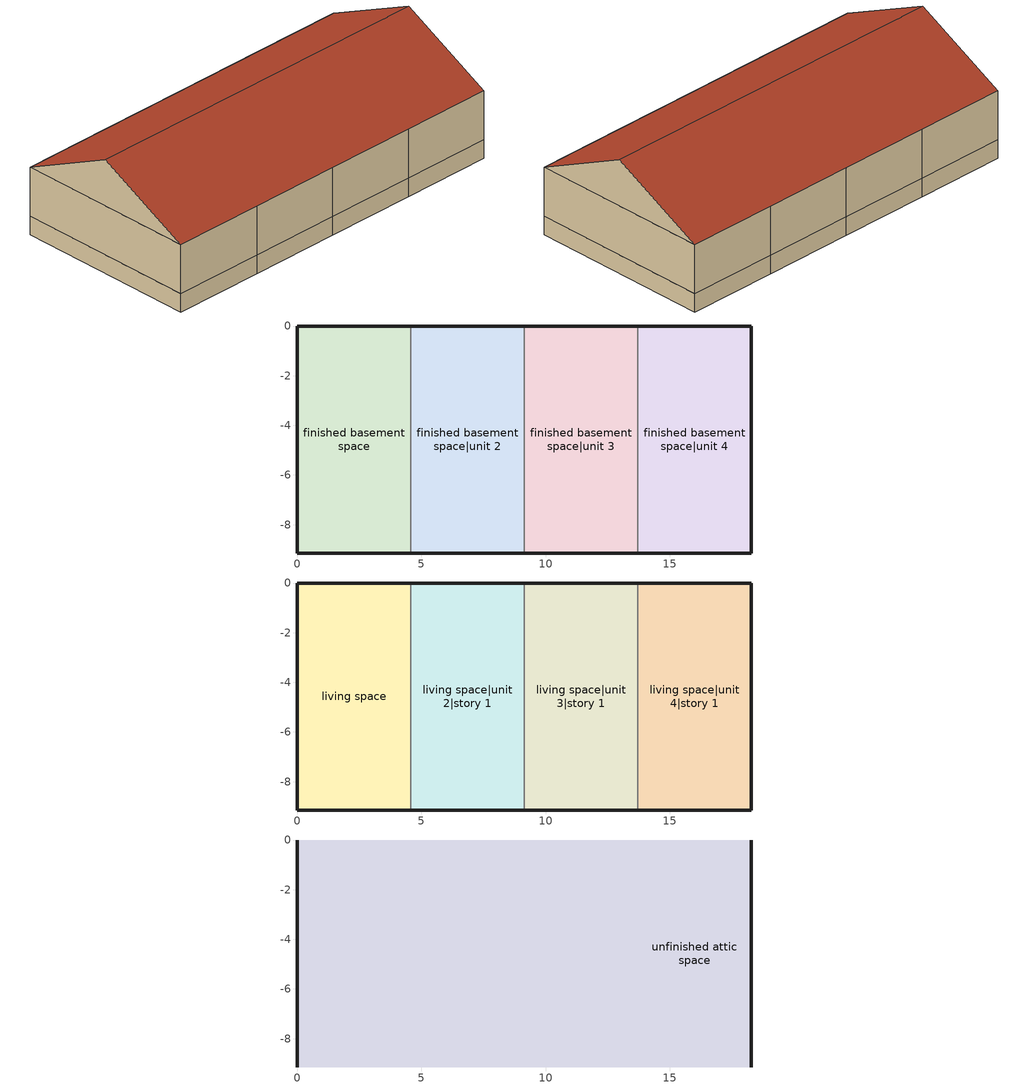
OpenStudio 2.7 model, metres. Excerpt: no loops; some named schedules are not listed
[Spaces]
finished basement space
 floor foundation: 0,-9.14 0,0 4.57,0 4.57,-9.14 z-0.91
 wall foundation: 4.57,0 0,0 0,-9.14 4.57,-9.14 z-0.91:0
 wall to finished basement space|unit 2: 4.57,-9.14 4.57,0 z-0.91:0
finished basement space|unit 2
 floor foundation: 4.57,-9.14 4.57,0 9.14,0 9.14,-9.14 z-0.91
 wall to finished basement space|unit 3: 9.14,-9.14 9.14,0 z-0.91:0
 wall foundation: 4.57,-9.14 9.14,-9.14 / 9.14,0 4.57,0 z-0.91:0
finished basement space|unit 3
 floor foundation: 9.14,-9.14 9.14,0 13.72,0 13.72,-9.14 z-0.91
 wall to finished basement space|unit 4: 13.72,-9.14 13.72,0 z-0.91:0
 wall foundation: 9.14,-9.14 13.72,-9.14 / 13.72,0 9.14,0 z-0.91:0
finished basement space|unit 4
 floor foundation: 13.72,-9.14 13.72,0 18.29,0 18.29,-9.14 z-0.91
 wall foundation: 13.72,-9.14 18.29,-9.14 18.29,0 13.72,0 z-0.91:0
living space
 floor to finished basement space: 0,-9.14 0,0 4.57,0 4.57,-9.14 z0
 wall outside: 4.57,0 0,0 0,-9.14 4.57,-9.14 z0:2.44
 wall to living space|unit 2|story 1: 4.57,-9.14 4.57,0 z0:2.44
living space|unit 2|story 1
 floor to finished basement space|unit 2: 4.57,-9.14 4.57,0 9.14,0 9.14,-9.14 z0
 wall outside: 4.57,-9.14 9.14,-9.14 / 9.14,0 4.57,0 z0:2.44
 wall to living space|unit 3|story 1: 9.14,-9.14 9.14,0 z0:2.44
living space|unit 3|story 1
 floor to finished basement space|unit 3: 9.14,-9.14 9.14,0 13.72,0 13.72,-9.14 z0
 wall outside: 9.14,-9.14 13.72,-9.14 / 13.72,0 9.14,0 z0:2.44
 wall to living space|unit 4|story 1: 13.72,-9.14 13.72,0 z0:2.44
living space|unit 4|story 1
 floor to finished basement space|unit 4: 13.72,-9.14 13.72,0 18.29,0 18.29,-9.14 z0
 wall outside: 13.72,-9.14 18.29,-9.14 18.29,0 13.72,0 z0:2.44
unfinished attic space
 floor to living space: 4.57,0 4.57,-9.14 0,-9.14 0,0 z2.44
 floor to living space|unit 2|story 1: 9.14,0 9.14,-9.14 4.57,-9.14 4.57,0 z2.44
 floor to living space|unit 3|story 1: 13.72,0 13.72,-9.14 9.14,-9.14 9.14,0 z2.44
 floor to living space|unit 4|story 1: 18.29,0 18.29,-9.14 13.72,-9.14 13.72,0 z2.44
 wall outside: 0,-4.57,4.72 0,0,2.44 0,-9.14,2.44; 18.29,-4.57,4.72 18.29,-9.14,2.44 18.29,0,2.44
 roof outside: 0,-4.57,4.72 18.29,-4.57,4.72 18.29,0,2.44 0,0,2.44; 18.29,-4.57,4.72 0,-4.57,4.72 0,-9.14,2.44 18.29,-9.14,2.44
[Building]
Building 1: North Axis {deg}=0; Standards Number of Stories=2; Standards Number of Above Ground Stories=1; Standards Building Type=singlefamilyttached; Standards Number of Living Units=4
[Site]
Denver Intl Ap_CO_USA: Latitude {deg}=39.83; Longitude {deg}=-104.65; Time Zone {hr}=-7; Elevation {m}=1650
[ClimateZones]
Climate Zone Institution Name 2=Building America; Climate Zone Document Year 2=0; Climate Zone Value 2=Cold
[Site:WaterMainsTemperature]
Calculation Method=Correlation; Annual Average Outdoor Air Temperature {C}=10.8753; Maximum Difference In Monthly Average Outdoor Air Temperatures {deltaC}=23.1524
[Site:GroundTemperature:Deep]
10.8753, 10.8753, 10.8753, 10.8753, 10.8753, 10.8753, 10.8753, 10.8753, 10.8753, 10.8753, 10.8753, 10.8753
[Material]
EMPD dummy: Roughness=Rough; Thickness {m}=0.001; Conductivity {W/m-K}=0.1; Density {kg/m3}=100; Specific Heat {J/kg-K}=100; Thermal Absorptance=0.9; Solar Absorptance=0.5; Visible Absorptance=0.1
[MaterialProperty:MoisturePenetrationDepth:Settings]
Material=EMPD dummy; Water Vapor Diffusion Resistance Factor=500; Moisture Equation Coefficient a=0.0069; Moisture Equation Coefficient b=0.9066; Moisture Equation Coefficient c=0.0404; Moisture Equation Coefficient d=22.1121; Surface Layer Penetration Depth {m}=0.1; Deep Layer Penetration Depth {m}=0; Coating Layer Thickness {m}=0; Coating Layer Water Vapor Diffusion Resistance Factor=0
[Construction]
EMPD dummy: EMPD dummy
[ThermalZone] Use Ideal Air Loads=No
living zone; living zone|unit 2; living zone|unit 3; living zone|unit 4; finished basement zone; finished basement zone|unit 2; finished basement zone|unit 3; finished basement zone|unit 4; unfinished attic zone
[Space]
Name | Space Type | Thermal Zone | Building Unit
living space | Space Type 1 | living zone | unit 1
living space|unit 2|story 1 | Space Type 1 | living zone|unit 2 | unit 2
living space|unit 3|story 1 | Space Type 1 | living zone|unit 3 | unit 3
living space|unit 4|story 1 | Space Type 1 | living zone|unit 4 | unit 4
finished basement space | Space Type 2 | finished basement zone | unit 1
finished basement space|unit 2 | Space Type 2 | finished basement zone|unit 2 | unit 2
finished basement space|unit 3 | Space Type 2 | finished basement zone|unit 3 | unit 3
finished basement space|unit 4 | Space Type 2 | finished basement zone|unit 4 | unit 4
unfinished attic space | Space Type 3 | unfinished attic zone
[SpaceType]
Name | Standards Space Type
Space Type 1 | living
Space Type 2 | finished basement
Space Type 3 | unfinished attic
[BuildingUnit] Building Unit Type=Residential
unit 1; unit 2; unit 3; unit 4
[InternalMass:Definition]
EMPD dummy unfinished attic space: Construction=EMPD dummy; Design Level Calculation Method=SurfaceArea; Surface Area {m2}=167.225
[InternalMass]
EMPD dummy unfinished attic space: Internal Mass Definition=EMPD dummy unfinished attic space; Space or SpaceType=unfinished attic space; Multiplier=1
[WaterUse:Equipment:Definition]
Name | Peak Flow Rate {m3/s} | Target Temperature Schedule
residential shower | 0.000274695 | residential shower temperature schedule
residential sink | 0.000212399 | residential sink temperature schedule
residential bath | 0.000429619 | residential bath temperature schedule
residential shower|unit 3 | 0.000274695 | residential shower temperature schedule 1
residential sink|unit 3 | 0.000212399 | residential sink temperature schedule 1
residential bath|unit 3 | 0.000429619 | residential bath temperature schedule 1
residential shower|unit 2 | 0.000274695 | residential shower temperature schedule 2
residential sink|unit 2 | 0.000212399 | residential sink temperature schedule 2
residential bath|unit 2 | 0.000429619 | residential bath temperature schedule 2
residential shower|unit 4 | 0.000274695 | residential shower temperature schedule 3
residential sink|unit 4 | 0.000212399 | residential sink temperature schedule 3
residential bath|unit 4 | 0.000429619 | residential bath temperature schedule 3
[WaterUse:Equipment]
Name | Water Use Equipment Definition | Space | Flow Rate Fraction Schedule
residential shower | residential shower | living space | residential shower schedule
residential sink | residential sink | living space | residential sink schedule
residential bath | residential bath | living space | residential bath schedule
residential shower|unit 3 | residential shower|unit 3 | living space|unit 3|story 1 | residential shower schedule 1
residential sink|unit 3 | residential sink|unit 3 | living space|unit 3|story 1 | residential sink schedule 1
residential bath|unit 3 | residential bath|unit 3 | living space|unit 3|story 1 | residential bath schedule 1
residential shower|unit 2 | residential shower|unit 2 | living space|unit 2|story 1 | residential shower schedule 2
residential sink|unit 2 | residential sink|unit 2 | living space|unit 2|story 1 | residential sink schedule 2
residential bath|unit 2 | residential bath|unit 2 | living space|unit 2|story 1 | residential bath schedule 2
residential shower|unit 4 | residential shower|unit 4 | living space|unit 4|story 1 | residential shower schedule 3
residential sink|unit 4 | residential sink|unit 4 | living space|unit 4|story 1 | residential sink schedule 3
residential bath|unit 4 | residential bath|unit 4 | living space|unit 4|story 1 | residential bath schedule 3
[OtherEquipment:Definition] Design Level Calculation Method=EquipmentLevel; Fraction Radiant=0; Fraction Lost=0
Name | Design Level {W} | Fraction Latent
residential shower; residential shower|unit 3; residential shower|unit 2; residential shower|unit 4 | 7899.46 | 0.487197
residential sink; residential sink|unit 3; residential sink|unit 2; residential sink|unit 4 | 2132.88 | 0.312222
residential bath; residential bath|unit 3; residential bath|unit 2; residential bath|unit 4 | 6337.27 | 0
[OtherEquipment]
Name | Other Equipment Definition | Space or SpaceType | Schedule
residential shower | residential shower | living space | residential shower schedule
residential sink | residential sink | living space | residential sink schedule
residential bath | residential bath | living space | residential bath schedule
residential shower|unit 3 | residential shower|unit 3 | living space|unit 3|story 1 | residential shower schedule 1
residential sink|unit 3 | residential sink|unit 3 | living space|unit 3|story 1 | residential sink schedule 1
residential bath|unit 3 | residential bath|unit 3 | living space|unit 3|story 1 | residential bath schedule 1
residential shower|unit 2 | residential shower|unit 2 | living space|unit 2|story 1 | residential shower schedule 2
residential sink|unit 2 | residential sink|unit 2 | living space|unit 2|story 1 | residential sink schedule 2
residential bath|unit 2 | residential bath|unit 2 | living space|unit 2|story 1 | residential bath schedule 2
residential shower|unit 4 | residential shower|unit 4 | living space|unit 4|story 1 | residential shower schedule 3
residential sink|unit 4 | residential sink|unit 4 | living space|unit 4|story 1 | residential sink schedule 3
residential bath|unit 4 | residential bath|unit 4 | living space|unit 4|story 1 | residential bath schedule 3
[Schedule:Constant] Value=43.3333
residential shower temperature schedule; residential sink temperature schedule; residential bath temperature schedule; residential shower temperature schedule 1; residential sink temperature schedule 1; residential bath temperature schedule 1; residential shower temperature schedule 2; residential sink temperature schedule 2; residential bath temperature schedule 2; residential shower temperature schedule 3; residential sink temperature schedule 3; residential bath temperature schedule 3
[Schedule:Ruleset]
Name | Default Day Schedule
residential shower schedule | Schedule Day 1
residential sink schedule | Schedule Day 2
residential bath schedule | Schedule Day 3
residential shower schedule 1 | Schedule Day 4
residential sink schedule 1 | Schedule Day 5
residential bath schedule 1 | Schedule Day 6
residential shower schedule 2 | Schedule Day 7
residential sink schedule 2 | Schedule Day 8
residential bath schedule 2 | Schedule Day 9
residential shower schedule 3 | Schedule Day 10
residential sink schedule 3 | Schedule Day 11
residential bath schedule 3 | Schedule Day 12
[Schedule:Day]
Schedule Day 1; Schedule Day 2; Schedule Day 3; Schedule Day 4; Schedule Day 5; Schedule Day 6; Schedule Day 7; Schedule Day 8; Schedule Day 9; Schedule Day 10; Schedule Day 11; Schedule Day 12: 24, 0, 0
[Schedule:Rule] Apply Sunday=Yes; Apply Monday=Yes; Apply Tuesday=Yes; Apply Wednesday=Yes; Apply Thursday=Yes; Apply Friday=Yes; Apply Saturday=Yes; Date Specification Type=SpecificDates; Specific Month 1=1; Specific Month 2=1; Specific Month 3=1; Specific Month 4=1; Specific Month 6=2; Specific Month 7=2; Specific Month 8=2; Specific Month 10=3; Specific Month 11=3; Specific Month 12=3; Specific Month 14=4; Specific Month 15=4; Specific Month 16=4; Specific Month 17=4; Specific Month 19=5; Specific Month 20=5; Specific Month 21=5; Specific Month 23=6; Specific Month 24=6; Specific Month 25=6; Specific Month 27=7; Specific Month 28=7; Specific Month 29=7; Specific Month 30=7; Specific Month 32=8; Specific Month 33=8; Specific Month 34=8; Specific Month 36=9; Specific Month 37=9; Specific Month 38=9; Specific Month 39=9; Specific Month 40=10; Specific Month 41=10; Specific Month 42=10; Specific Month 43=10; Specific Month 45=11; Specific Month 46=11; Specific Month 47=11; Specific Month 49=12; Specific Month 50=12; Specific Month 51=12; Specific Month 52=12
Name | Schedule Ruleset | Rule Order | Day Schedule | Specific Day 1 | Specific Day 2 | Specific Day 3 | Specific Day 4 | Specific Month 5 | Specific Day 5 | Specific Day 6 | Specific Day 7 | Specific Day 8 | Specific Month 9 | Specific Day 9 | Specific Day 10 | Specific Day 11 | Specific Day 12 | Specific Month 13 | Specific Day 13 | Specific Day 14 | Specific Day 15 | Specific Day 16 | Specific Day 17 | Specific Month 18 | Specific Day 18 | Specific Day 19 | Specific Day 20 | Specific Day 21 | Specific Month 22 | Specific Day 22 | Specific Day 23 | Specific Day 24 | Specific Day 25 | Specific Month 26 | Specific Day 26 | Specific Day 27 | Specific Day 28 | Specific Day 29 | Specific Day 30 | Specific Month 31 | Specific Day 31 | Specific Day 32 | Specific Day 33 | Specific Day 34 | Specific Month 35 | Specific Day 35 | Specific Day 36 | Specific Day 37 | Specific Day 38 | Specific Day 39 | Specific Day 40 | Specific Day 41 | Specific Day 42 | Specific Day 43 | Specific Month 44 | Specific Day 44 | Specific Day 45 | Specific Day 46 | Specific Day 47 | Specific Month 48 | Specific Day 48 | Specific Day 49 | Specific Day 50 | Specific Day 51 | Specific Day 52 | Specific Month 53 | Specific Day 53
residential shower schedule allday ruleset1 | residential shower schedule | 6 | residential shower schedule allday1 | 1 | 8 | 15 | 22 | 1 | 29 | 5 | 12 | 19 | 2 | 26 | 5 | 12 | 19 | 3 | 26 | 2 | 9 | 16 | 23 | 4 | 30 | 7 | 14 | 21 | 5 | 28 | 4 | 11 | 18 | 6 | 25 | 2 | 9 | 16 | 23 | 7 | 30 | 6 | 13 | 20 | 8 | 27 | 3 | 10 | 17 | 24 | 1 | 8 | 15 | 22 | 10 | 29 | 5 | 12 | 19 | 11 | 26 | 3 | 10 | 17 | 24 | 12 | 31
residential shower schedule allday ruleset2 | residential shower schedule | 5 | residential shower schedule allday2 | 2 | 9 | 16 | 23 | 1 | 30 | 6 | 13 | 20 | 2 | 27 | 6 | 13 | 20 | 3 | 27 | 3 | 10 | 17 | 24 | 5 | 1 | 8 | 15 | 22 | 5 | 29 | 5 | 12 | 19 | 6 | 26 | 3 | 10 | 17 | 24 | 7 | 31 | 7 | 14 | 21 | 8 | 28 | 4 | 11 | 18 | 25 | 2 | 9 | 16 | 23 | 10 | 30 | 6 | 13 | 20 | 11 | 27 | 4 | 11 | 18 | 25
residential shower schedule allday ruleset3 | residential shower schedule | 4 | residential shower schedule allday3 | 3 | 10 | 17 | 24 | 1 | 31 | 7 | 14 | 21 | 2 | 28 | 7 | 14 | 21 | 3 | 28 | 4 | 11 | 18 | 25 | 5 | 2 | 9 | 16 | 23 | 5 | 30 | 6 | 13 | 20 | 6 | 27 | 4 | 11 | 18 | 25 | 8 | 1 | 8 | 15 | 22 | 8 | 29 | 5 | 12 | 19 | 26 | 3 | 10 | 17 | 24 | 10 | 31 | 7 | 14 | 21 | 11 | 28 | 5 | 12 | 19 | 26
residential shower schedule allday ruleset4 | residential shower schedule | 3 | residential shower schedule allday4 | 4 | 11 | 18 | 25 | 2 | 1 | 8 | 15 | 22 | 3 | 1 | 8 | 15 | 22 | 3 | 29 | 5 | 12 | 19 | 26 | 5 | 3 | 10 | 17 | 24 | 5 | 31 | 7 | 14 | 21 | 6 | 28 | 5 | 12 | 19 | 26 | 8 | 2 | 9 | 16 | 23 | 8 | 30 | 6 | 13 | 20 | 27 | 4 | 11 | 18 | 25 | 11 | 1 | 8 | 15 | 22 | 11 | 29 | 6 | 13 | 20 | 27
residential shower schedule allday ruleset5 | residential shower schedule | 2 | residential shower schedule allday5 | 5 | 12 | 19 | 26 | 2 | 2 | 9 | 16 | 23 | 3 | 2 | 9 | 16 | 23 | 3 | 30 | 6 | 13 | 20 | 27 | 5 | 4 | 11 | 18 | 25 | 6 | 1 | 8 | 15 | 22 | 6 | 29 | 6 | 13 | 20 | 27 | 8 | 3 | 10 | 17 | 24 | 8 | 31 | 7 | 14 | 21 | 28 | 5 | 12 | 19 | 26 | 11 | 2 | 9 | 16 | 23 | 11 | 30 | 7 | 14 | 21 | 28
residential shower schedule allday ruleset6 | residential shower schedule | 1 | residential shower schedule allday6 | 6 | 13 | 20 | 27 | 2 | 3 | 10 | 17 | 24 | 3 | 3 | 10 | 17 | 24 | 3 | 31 | 7 | 14 | 21 | 28 | 5 | 5 | 12 | 19 | 26 | 6 | 2 | 9 | 16 | 23 | 6 | 30 | 7 | 14 | 21 | 28 | 8 | 4 | 11 | 18 | 25 | 9 | 1 | 8 | 15 | 22 | 29 | 6 | 13 | 20 | 27 | 11 | 3 | 10 | 17 | 24 | 12 | 1 | 8 | 15 | 22 | 29
residential shower schedule allday ruleset7 | residential shower schedule | 0 | residential shower schedule allday7 | 7 | 14 | 21 | 28 | 2 | 4 | 11 | 18 | 25 | 3 | 4 | 11 | 18 | 25 | 4 | 1 | 8 | 15 | 22 | 29 | 5 | 6 | 13 | 20 | 27 | 6 | 3 | 10 | 17 | 24 | 7 | 1 | 8 | 15 | 22 | 29 | 8 | 5 | 12 | 19 | 26 | 9 | 2 | 9 | 16 | 23 | 30 | 7 | 14 | 21 | 28 | 11 | 4 | 11 | 18 | 25 | 12 | 2 | 9 | 16 | 23 | 30
residential sink schedule allday ruleset1 | residential sink schedule | 6 | residential sink schedule allday1 | 1 | 8 | 15 | 22 | 1 | 29 | 5 | 12 | 19 | 2 | 26 | 5 | 12 | 19 | 3 | 26 | 2 | 9 | 16 | 23 | 4 | 30 | 7 | 14 | 21 | 5 | 28 | 4 | 11 | 18 | 6 | 25 | 2 | 9 | 16 | 23 | 7 | 30 | 6 | 13 | 20 | 8 | 27 | 3 | 10 | 17 | 24 | 1 | 8 | 15 | 22 | 10 | 29 | 5 | 12 | 19 | 11 | 26 | 3 | 10 | 17 | 24 | 12 | 31
residential sink schedule allday ruleset2 | residential sink schedule | 5 | residential sink schedule allday2 | 2 | 9 | 16 | 23 | 1 | 30 | 6 | 13 | 20 | 2 | 27 | 6 | 13 | 20 | 3 | 27 | 3 | 10 | 17 | 24 | 5 | 1 | 8 | 15 | 22 | 5 | 29 | 5 | 12 | 19 | 6 | 26 | 3 | 10 | 17 | 24 | 7 | 31 | 7 | 14 | 21 | 8 | 28 | 4 | 11 | 18 | 25 | 2 | 9 | 16 | 23 | 10 | 30 | 6 | 13 | 20 | 11 | 27 | 4 | 11 | 18 | 25
residential sink schedule allday ruleset3 | residential sink schedule | 4 | residential sink schedule allday3 | 3 | 10 | 17 | 24 | 1 | 31 | 7 | 14 | 21 | 2 | 28 | 7 | 14 | 21 | 3 | 28 | 4 | 11 | 18 | 25 | 5 | 2 | 9 | 16 | 23 | 5 | 30 | 6 | 13 | 20 | 6 | 27 | 4 | 11 | 18 | 25 | 8 | 1 | 8 | 15 | 22 | 8 | 29 | 5 | 12 | 19 | 26 | 3 | 10 | 17 | 24 | 10 | 31 | 7 | 14 | 21 | 11 | 28 | 5 | 12 | 19 | 26
residential sink schedule allday ruleset4 | residential sink schedule | 3 | residential sink schedule allday4 | 4 | 11 | 18 | 25 | 2 | 1 | 8 | 15 | 22 | 3 | 1 | 8 | 15 | 22 | 3 | 29 | 5 | 12 | 19 | 26 | 5 | 3 | 10 | 17 | 24 | 5 | 31 | 7 | 14 | 21 | 6 | 28 | 5 | 12 | 19 | 26 | 8 | 2 | 9 | 16 | 23 | 8 | 30 | 6 | 13 | 20 | 27 | 4 | 11 | 18 | 25 | 11 | 1 | 8 | 15 | 22 | 11 | 29 | 6 | 13 | 20 | 27
residential sink schedule allday ruleset5 | residential sink schedule | 2 | residential sink schedule allday5 | 5 | 12 | 19 | 26 | 2 | 2 | 9 | 16 | 23 | 3 | 2 | 9 | 16 | 23 | 3 | 30 | 6 | 13 | 20 | 27 | 5 | 4 | 11 | 18 | 25 | 6 | 1 | 8 | 15 | 22 | 6 | 29 | 6 | 13 | 20 | 27 | 8 | 3 | 10 | 17 | 24 | 8 | 31 | 7 | 14 | 21 | 28 | 5 | 12 | 19 | 26 | 11 | 2 | 9 | 16 | 23 | 11 | 30 | 7 | 14 | 21 | 28
residential sink schedule allday ruleset6 | residential sink schedule | 1 | residential sink schedule allday6 | 6 | 13 | 20 | 27 | 2 | 3 | 10 | 17 | 24 | 3 | 3 | 10 | 17 | 24 | 3 | 31 | 7 | 14 | 21 | 28 | 5 | 5 | 12 | 19 | 26 | 6 | 2 | 9 | 16 | 23 | 6 | 30 | 7 | 14 | 21 | 28 | 8 | 4 | 11 | 18 | 25 | 9 | 1 | 8 | 15 | 22 | 29 | 6 | 13 | 20 | 27 | 11 | 3 | 10 | 17 | 24 | 12 | 1 | 8 | 15 | 22 | 29
residential sink schedule allday ruleset7 | residential sink schedule | 0 | residential sink schedule allday7 | 7 | 14 | 21 | 28 | 2 | 4 | 11 | 18 | 25 | 3 | 4 | 11 | 18 | 25 | 4 | 1 | 8 | 15 | 22 | 29 | 5 | 6 | 13 | 20 | 27 | 6 | 3 | 10 | 17 | 24 | 7 | 1 | 8 | 15 | 22 | 29 | 8 | 5 | 12 | 19 | 26 | 9 | 2 | 9 | 16 | 23 | 30 | 7 | 14 | 21 | 28 | 11 | 4 | 11 | 18 | 25 | 12 | 2 | 9 | 16 | 23 | 30
residential bath schedule allday ruleset1 | residential bath schedule | 6 | residential bath schedule allday1 | 1 | 8 | 15 | 22 | 1 | 29 | 5 | 12 | 19 | 2 | 26 | 5 | 12 | 19 | 3 | 26 | 2 | 9 | 16 | 23 | 4 | 30 | 7 | 14 | 21 | 5 | 28 | 4 | 11 | 18 | 6 | 25 | 2 | 9 | 16 | 23 | 7 | 30 | 6 | 13 | 20 | 8 | 27 | 3 | 10 | 17 | 24 | 1 | 8 | 15 | 22 | 10 | 29 | 5 | 12 | 19 | 11 | 26 | 3 | 10 | 17 | 24 | 12 | 31
residential bath schedule allday ruleset2 | residential bath schedule | 5 | residential bath schedule allday2 | 2 | 9 | 16 | 23 | 1 | 30 | 6 | 13 | 20 | 2 | 27 | 6 | 13 | 20 | 3 | 27 | 3 | 10 | 17 | 24 | 5 | 1 | 8 | 15 | 22 | 5 | 29 | 5 | 12 | 19 | 6 | 26 | 3 | 10 | 17 | 24 | 7 | 31 | 7 | 14 | 21 | 8 | 28 | 4 | 11 | 18 | 25 | 2 | 9 | 16 | 23 | 10 | 30 | 6 | 13 | 20 | 11 | 27 | 4 | 11 | 18 | 25
residential bath schedule allday ruleset3 | residential bath schedule | 4 | residential bath schedule allday3 | 3 | 10 | 17 | 24 | 1 | 31 | 7 | 14 | 21 | 2 | 28 | 7 | 14 | 21 | 3 | 28 | 4 | 11 | 18 | 25 | 5 | 2 | 9 | 16 | 23 | 5 | 30 | 6 | 13 | 20 | 6 | 27 | 4 | 11 | 18 | 25 | 8 | 1 | 8 | 15 | 22 | 8 | 29 | 5 | 12 | 19 | 26 | 3 | 10 | 17 | 24 | 10 | 31 | 7 | 14 | 21 | 11 | 28 | 5 | 12 | 19 | 26
residential bath schedule allday ruleset4 | residential bath schedule | 3 | residential bath schedule allday4 | 4 | 11 | 18 | 25 | 2 | 1 | 8 | 15 | 22 | 3 | 1 | 8 | 15 | 22 | 3 | 29 | 5 | 12 | 19 | 26 | 5 | 3 | 10 | 17 | 24 | 5 | 31 | 7 | 14 | 21 | 6 | 28 | 5 | 12 | 19 | 26 | 8 | 2 | 9 | 16 | 23 | 8 | 30 | 6 | 13 | 20 | 27 | 4 | 11 | 18 | 25 | 11 | 1 | 8 | 15 | 22 | 11 | 29 | 6 | 13 | 20 | 27
residential bath schedule allday ruleset5 | residential bath schedule | 2 | residential bath schedule allday5 | 5 | 12 | 19 | 26 | 2 | 2 | 9 | 16 | 23 | 3 | 2 | 9 | 16 | 23 | 3 | 30 | 6 | 13 | 20 | 27 | 5 | 4 | 11 | 18 | 25 | 6 | 1 | 8 | 15 | 22 | 6 | 29 | 6 | 13 | 20 | 27 | 8 | 3 | 10 | 17 | 24 | 8 | 31 | 7 | 14 | 21 | 28 | 5 | 12 | 19 | 26 | 11 | 2 | 9 | 16 | 23 | 11 | 30 | 7 | 14 | 21 | 28
residential bath schedule allday ruleset6 | residential bath schedule | 1 | residential bath schedule allday6 | 6 | 13 | 20 | 27 | 2 | 3 | 10 | 17 | 24 | 3 | 3 | 10 | 17 | 24 | 3 | 31 | 7 | 14 | 21 | 28 | 5 | 5 | 12 | 19 | 26 | 6 | 2 | 9 | 16 | 23 | 6 | 30 | 7 | 14 | 21 | 28 | 8 | 4 | 11 | 18 | 25 | 9 | 1 | 8 | 15 | 22 | 29 | 6 | 13 | 20 | 27 | 11 | 3 | 10 | 17 | 24 | 12 | 1 | 8 | 15 | 22 | 29
residential bath schedule allday ruleset7 | residential bath schedule | 0 | residential bath schedule allday7 | 7 | 14 | 21 | 28 | 2 | 4 | 11 | 18 | 25 | 3 | 4 | 11 | 18 | 25 | 4 | 1 | 8 | 15 | 22 | 29 | 5 | 6 | 13 | 20 | 27 | 6 | 3 | 10 | 17 | 24 | 7 | 1 | 8 | 15 | 22 | 29 | 8 | 5 | 12 | 19 | 26 | 9 | 2 | 9 | 16 | 23 | 30 | 7 | 14 | 21 | 28 | 11 | 4 | 11 | 18 | 25 | 12 | 2 | 9 | 16 | 23 | 30
residential shower schedule allday ruleset1 1 | residential shower schedule 1 | 6 | residential shower schedule allday1 1 | 1 | 8 | 15 | 22 | 1 | 29 | 5 | 12 | 19 | 2 | 26 | 5 | 12 | 19 | 3 | 26 | 2 | 9 | 16 | 23 | 4 | 30 | 7 | 14 | 21 | 5 | 28 | 4 | 11 | 18 | 6 | 25 | 2 | 9 | 16 | 23 | 7 | 30 | 6 | 13 | 20 | 8 | 27 | 3 | 10 | 17 | 24 | 1 | 8 | 15 | 22 | 10 | 29 | 5 | 12 | 19 | 11 | 26 | 3 | 10 | 17 | 24 | 12 | 31
residential shower schedule allday ruleset2 1 | residential shower schedule 1 | 5 | residential shower schedule allday2 1 | 2 | 9 | 16 | 23 | 1 | 30 | 6 | 13 | 20 | 2 | 27 | 6 | 13 | 20 | 3 | 27 | 3 | 10 | 17 | 24 | 5 | 1 | 8 | 15 | 22 | 5 | 29 | 5 | 12 | 19 | 6 | 26 | 3 | 10 | 17 | 24 | 7 | 31 | 7 | 14 | 21 | 8 | 28 | 4 | 11 | 18 | 25 | 2 | 9 | 16 | 23 | 10 | 30 | 6 | 13 | 20 | 11 | 27 | 4 | 11 | 18 | 25
residential shower schedule allday ruleset3 1 | residential shower schedule 1 | 4 | residential shower schedule allday3 1 | 3 | 10 | 17 | 24 | 1 | 31 | 7 | 14 | 21 | 2 | 28 | 7 | 14 | 21 | 3 | 28 | 4 | 11 | 18 | 25 | 5 | 2 | 9 | 16 | 23 | 5 | 30 | 6 | 13 | 20 | 6 | 27 | 4 | 11 | 18 | 25 | 8 | 1 | 8 | 15 | 22 | 8 | 29 | 5 | 12 | 19 | 26 | 3 | 10 | 17 | 24 | 10 | 31 | 7 | 14 | 21 | 11 | 28 | 5 | 12 | 19 | 26
residential shower schedule allday ruleset4 1 | residential shower schedule 1 | 3 | residential shower schedule allday4 1 | 4 | 11 | 18 | 25 | 2 | 1 | 8 | 15 | 22 | 3 | 1 | 8 | 15 | 22 | 3 | 29 | 5 | 12 | 19 | 26 | 5 | 3 | 10 | 17 | 24 | 5 | 31 | 7 | 14 | 21 | 6 | 28 | 5 | 12 | 19 | 26 | 8 | 2 | 9 | 16 | 23 | 8 | 30 | 6 | 13 | 20 | 27 | 4 | 11 | 18 | 25 | 11 | 1 | 8 | 15 | 22 | 11 | 29 | 6 | 13 | 20 | 27
residential shower schedule allday ruleset5 1 | residential shower schedule 1 | 2 | residential shower schedule allday5 1 | 5 | 12 | 19 | 26 | 2 | 2 | 9 | 16 | 23 | 3 | 2 | 9 | 16 | 23 | 3 | 30 | 6 | 13 | 20 | 27 | 5 | 4 | 11 | 18 | 25 | 6 | 1 | 8 | 15 | 22 | 6 | 29 | 6 | 13 | 20 | 27 | 8 | 3 | 10 | 17 | 24 | 8 | 31 | 7 | 14 | 21 | 28 | 5 | 12 | 19 | 26 | 11 | 2 | 9 | 16 | 23 | 11 | 30 | 7 | 14 | 21 | 28
residential shower schedule allday ruleset6 1 | residential shower schedule 1 | 1 | residential shower schedule allday6 1 | 6 | 13 | 20 | 27 | 2 | 3 | 10 | 17 | 24 | 3 | 3 | 10 | 17 | 24 | 3 | 31 | 7 | 14 | 21 | 28 | 5 | 5 | 12 | 19 | 26 | 6 | 2 | 9 | 16 | 23 | 6 | 30 | 7 | 14 | 21 | 28 | 8 | 4 | 11 | 18 | 25 | 9 | 1 | 8 | 15 | 22 | 29 | 6 | 13 | 20 | 27 | 11 | 3 | 10 | 17 | 24 | 12 | 1 | 8 | 15 | 22 | 29
residential shower schedule allday ruleset7 1 | residential shower schedule 1 | 0 | residential shower schedule allday7 1 | 7 | 14 | 21 | 28 | 2 | 4 | 11 | 18 | 25 | 3 | 4 | 11 | 18 | 25 | 4 | 1 | 8 | 15 | 22 | 29 | 5 | 6 | 13 | 20 | 27 | 6 | 3 | 10 | 17 | 24 | 7 | 1 | 8 | 15 | 22 | 29 | 8 | 5 | 12 | 19 | 26 | 9 | 2 | 9 | 16 | 23 | 30 | 7 | 14 | 21 | 28 | 11 | 4 | 11 | 18 | 25 | 12 | 2 | 9 | 16 | 23 | 30
residential sink schedule allday ruleset1 1 | residential sink schedule 1 | 6 | residential sink schedule allday1 1 | 1 | 8 | 15 | 22 | 1 | 29 | 5 | 12 | 19 | 2 | 26 | 5 | 12 | 19 | 3 | 26 | 2 | 9 | 16 | 23 | 4 | 30 | 7 | 14 | 21 | 5 | 28 | 4 | 11 | 18 | 6 | 25 | 2 | 9 | 16 | 23 | 7 | 30 | 6 | 13 | 20 | 8 | 27 | 3 | 10 | 17 | 24 | 1 | 8 | 15 | 22 | 10 | 29 | 5 | 12 | 19 | 11 | 26 | 3 | 10 | 17 | 24 | 12 | 31
residential sink schedule allday ruleset2 1 | residential sink schedule 1 | 5 | residential sink schedule allday2 1 | 2 | 9 | 16 | 23 | 1 | 30 | 6 | 13 | 20 | 2 | 27 | 6 | 13 | 20 | 3 | 27 | 3 | 10 | 17 | 24 | 5 | 1 | 8 | 15 | 22 | 5 | 29 | 5 | 12 | 19 | 6 | 26 | 3 | 10 | 17 | 24 | 7 | 31 | 7 | 14 | 21 | 8 | 28 | 4 | 11 | 18 | 25 | 2 | 9 | 16 | 23 | 10 | 30 | 6 | 13 | 20 | 11 | 27 | 4 | 11 | 18 | 25
residential sink schedule allday ruleset3 1 | residential sink schedule 1 | 4 | residential sink schedule allday3 1 | 3 | 10 | 17 | 24 | 1 | 31 | 7 | 14 | 21 | 2 | 28 | 7 | 14 | 21 | 3 | 28 | 4 | 11 | 18 | 25 | 5 | 2 | 9 | 16 | 23 | 5 | 30 | 6 | 13 | 20 | 6 | 27 | 4 | 11 | 18 | 25 | 8 | 1 | 8 | 15 | 22 | 8 | 29 | 5 | 12 | 19 | 26 | 3 | 10 | 17 | 24 | 10 | 31 | 7 | 14 | 21 | 11 | 28 | 5 | 12 | 19 | 26
residential sink schedule allday ruleset4 1 | residential sink schedule 1 | 3 | residential sink schedule allday4 1 | 4 | 11 | 18 | 25 | 2 | 1 | 8 | 15 | 22 | 3 | 1 | 8 | 15 | 22 | 3 | 29 | 5 | 12 | 19 | 26 | 5 | 3 | 10 | 17 | 24 | 5 | 31 | 7 | 14 | 21 | 6 | 28 | 5 | 12 | 19 | 26 | 8 | 2 | 9 | 16 | 23 | 8 | 30 | 6 | 13 | 20 | 27 | 4 | 11 | 18 | 25 | 11 | 1 | 8 | 15 | 22 | 11 | 29 | 6 | 13 | 20 | 27
residential sink schedule allday ruleset5 1 | residential sink schedule 1 | 2 | residential sink schedule allday5 1 | 5 | 12 | 19 | 26 | 2 | 2 | 9 | 16 | 23 | 3 | 2 | 9 | 16 | 23 | 3 | 30 | 6 | 13 | 20 | 27 | 5 | 4 | 11 | 18 | 25 | 6 | 1 | 8 | 15 | 22 | 6 | 29 | 6 | 13 | 20 | 27 | 8 | 3 | 10 | 17 | 24 | 8 | 31 | 7 | 14 | 21 | 28 | 5 | 12 | 19 | 26 | 11 | 2 | 9 | 16 | 23 | 11 | 30 | 7 | 14 | 21 | 28
residential sink schedule allday ruleset6 1 | residential sink schedule 1 | 1 | residential sink schedule allday6 1 | 6 | 13 | 20 | 27 | 2 | 3 | 10 | 17 | 24 | 3 | 3 | 10 | 17 | 24 | 3 | 31 | 7 | 14 | 21 | 28 | 5 | 5 | 12 | 19 | 26 | 6 | 2 | 9 | 16 | 23 | 6 | 30 | 7 | 14 | 21 | 28 | 8 | 4 | 11 | 18 | 25 | 9 | 1 | 8 | 15 | 22 | 29 | 6 | 13 | 20 | 27 | 11 | 3 | 10 | 17 | 24 | 12 | 1 | 8 | 15 | 22 | 29
residential sink schedule allday ruleset7 1 | residential sink schedule 1 | 0 | residential sink schedule allday7 1 | 7 | 14 | 21 | 28 | 2 | 4 | 11 | 18 | 25 | 3 | 4 | 11 | 18 | 25 | 4 | 1 | 8 | 15 | 22 | 29 | 5 | 6 | 13 | 20 | 27 | 6 | 3 | 10 | 17 | 24 | 7 | 1 | 8 | 15 | 22 | 29 | 8 | 5 | 12 | 19 | 26 | 9 | 2 | 9 | 16 | 23 | 30 | 7 | 14 | 21 | 28 | 11 | 4 | 11 | 18 | 25 | 12 | 2 | 9 | 16 | 23 | 30
residential bath schedule allday ruleset1 1 | residential bath schedule 1 | 6 | residential bath schedule allday1 1 | 1 | 8 | 15 | 22 | 1 | 29 | 5 | 12 | 19 | 2 | 26 | 5 | 12 | 19 | 3 | 26 | 2 | 9 | 16 | 23 | 4 | 30 | 7 | 14 | 21 | 5 | 28 | 4 | 11 | 18 | 6 | 25 | 2 | 9 | 16 | 23 | 7 | 30 | 6 | 13 | 20 | 8 | 27 | 3 | 10 | 17 | 24 | 1 | 8 | 15 | 22 | 10 | 29 | 5 | 12 | 19 | 11 | 26 | 3 | 10 | 17 | 24 | 12 | 31
residential bath schedule allday ruleset2 1 | residential bath schedule 1 | 5 | residential bath schedule allday2 1 | 2 | 9 | 16 | 23 | 1 | 30 | 6 | 13 | 20 | 2 | 27 | 6 | 13 | 20 | 3 | 27 | 3 | 10 | 17 | 24 | 5 | 1 | 8 | 15 | 22 | 5 | 29 | 5 | 12 | 19 | 6 | 26 | 3 | 10 | 17 | 24 | 7 | 31 | 7 | 14 | 21 | 8 | 28 | 4 | 11 | 18 | 25 | 2 | 9 | 16 | 23 | 10 | 30 | 6 | 13 | 20 | 11 | 27 | 4 | 11 | 18 | 25
residential bath schedule allday ruleset3 1 | residential bath schedule 1 | 4 | residential bath schedule allday3 1 | 3 | 10 | 17 | 24 | 1 | 31 | 7 | 14 | 21 | 2 | 28 | 7 | 14 | 21 | 3 | 28 | 4 | 11 | 18 | 25 | 5 | 2 | 9 | 16 | 23 | 5 | 30 | 6 | 13 | 20 | 6 | 27 | 4 | 11 | 18 | 25 | 8 | 1 | 8 | 15 | 22 | 8 | 29 | 5 | 12 | 19 | 26 | 3 | 10 | 17 | 24 | 10 | 31 | 7 | 14 | 21 | 11 | 28 | 5 | 12 | 19 | 26
residential bath schedule allday ruleset4 1 | residential bath schedule 1 | 3 | residential bath schedule allday4 1 | 4 | 11 | 18 | 25 | 2 | 1 | 8 | 15 | 22 | 3 | 1 | 8 | 15 | 22 | 3 | 29 | 5 | 12 | 19 | 26 | 5 | 3 | 10 | 17 | 24 | 5 | 31 | 7 | 14 | 21 | 6 | 28 | 5 | 12 | 19 | 26 | 8 | 2 | 9 | 16 | 23 | 8 | 30 | 6 | 13 | 20 | 27 | 4 | 11 | 18 | 25 | 11 | 1 | 8 | 15 | 22 | 11 | 29 | 6 | 13 | 20 | 27
residential bath schedule allday ruleset5 1 | residential bath schedule 1 | 2 | residential bath schedule allday5 1 | 5 | 12 | 19 | 26 | 2 | 2 | 9 | 16 | 23 | 3 | 2 | 9 | 16 | 23 | 3 | 30 | 6 | 13 | 20 | 27 | 5 | 4 | 11 | 18 | 25 | 6 | 1 | 8 | 15 | 22 | 6 | 29 | 6 | 13 | 20 | 27 | 8 | 3 | 10 | 17 | 24 | 8 | 31 | 7 | 14 | 21 | 28 | 5 | 12 | 19 | 26 | 11 | 2 | 9 | 16 | 23 | 11 | 30 | 7 | 14 | 21 | 28
residential bath schedule allday ruleset6 1 | residential bath schedule 1 | 1 | residential bath schedule allday6 1 | 6 | 13 | 20 | 27 | 2 | 3 | 10 | 17 | 24 | 3 | 3 | 10 | 17 | 24 | 3 | 31 | 7 | 14 | 21 | 28 | 5 | 5 | 12 | 19 | 26 | 6 | 2 | 9 | 16 | 23 | 6 | 30 | 7 | 14 | 21 | 28 | 8 | 4 | 11 | 18 | 25 | 9 | 1 | 8 | 15 | 22 | 29 | 6 | 13 | 20 | 27 | 11 | 3 | 10 | 17 | 24 | 12 | 1 | 8 | 15 | 22 | 29
residential bath schedule allday ruleset7 1 | residential bath schedule 1 | 0 | residential bath schedule allday7 1 | 7 | 14 | 21 | 28 | 2 | 4 | 11 | 18 | 25 | 3 | 4 | 11 | 18 | 25 | 4 | 1 | 8 | 15 | 22 | 29 | 5 | 6 | 13 | 20 | 27 | 6 | 3 | 10 | 17 | 24 | 7 | 1 | 8 | 15 | 22 | 29 | 8 | 5 | 12 | 19 | 26 | 9 | 2 | 9 | 16 | 23 | 30 | 7 | 14 | 21 | 28 | 11 | 4 | 11 | 18 | 25 | 12 | 2 | 9 | 16 | 23 | 30
residential shower schedule allday ruleset1 2 | residential shower schedule 2 | 6 | residential shower schedule allday1 2 | 1 | 8 | 15 | 22 | 1 | 29 | 5 | 12 | 19 | 2 | 26 | 5 | 12 | 19 | 3 | 26 | 2 | 9 | 16 | 23 | 4 | 30 | 7 | 14 | 21 | 5 | 28 | 4 | 11 | 18 | 6 | 25 | 2 | 9 | 16 | 23 | 7 | 30 | 6 | 13 | 20 | 8 | 27 | 3 | 10 | 17 | 24 | 1 | 8 | 15 | 22 | 10 | 29 | 5 | 12 | 19 | 11 | 26 | 3 | 10 | 17 | 24 | 12 | 31
residential shower schedule allday ruleset2 2 | residential shower schedule 2 | 5 | residential shower schedule allday2 2 | 2 | 9 | 16 | 23 | 1 | 30 | 6 | 13 | 20 | 2 | 27 | 6 | 13 | 20 | 3 | 27 | 3 | 10 | 17 | 24 | 5 | 1 | 8 | 15 | 22 | 5 | 29 | 5 | 12 | 19 | 6 | 26 | 3 | 10 | 17 | 24 | 7 | 31 | 7 | 14 | 21 | 8 | 28 | 4 | 11 | 18 | 25 | 2 | 9 | 16 | 23 | 10 | 30 | 6 | 13 | 20 | 11 | 27 | 4 | 11 | 18 | 25
residential shower schedule allday ruleset3 2 | residential shower schedule 2 | 4 | residential shower schedule allday3 2 | 3 | 10 | 17 | 24 | 1 | 31 | 7 | 14 | 21 | 2 | 28 | 7 | 14 | 21 | 3 | 28 | 4 | 11 | 18 | 25 | 5 | 2 | 9 | 16 | 23 | 5 | 30 | 6 | 13 | 20 | 6 | 27 | 4 | 11 | 18 | 25 | 8 | 1 | 8 | 15 | 22 | 8 | 29 | 5 | 12 | 19 | 26 | 3 | 10 | 17 | 24 | 10 | 31 | 7 | 14 | 21 | 11 | 28 | 5 | 12 | 19 | 26
residential shower schedule allday ruleset4 2 | residential shower schedule 2 | 3 | residential shower schedule allday4 2 | 4 | 11 | 18 | 25 | 2 | 1 | 8 | 15 | 22 | 3 | 1 | 8 | 15 | 22 | 3 | 29 | 5 | 12 | 19 | 26 | 5 | 3 | 10 | 17 | 24 | 5 | 31 | 7 | 14 | 21 | 6 | 28 | 5 | 12 | 19 | 26 | 8 | 2 | 9 | 16 | 23 | 8 | 30 | 6 | 13 | 20 | 27 | 4 | 11 | 18 | 25 | 11 | 1 | 8 | 15 | 22 | 11 | 29 | 6 | 13 | 20 | 27
residential shower schedule allday ruleset5 2 | residential shower schedule 2 | 2 | residential shower schedule allday5 2 | 5 | 12 | 19 | 26 | 2 | 2 | 9 | 16 | 23 | 3 | 2 | 9 | 16 | 23 | 3 | 30 | 6 | 13 | 20 | 27 | 5 | 4 | 11 | 18 | 25 | 6 | 1 | 8 | 15 | 22 | 6 | 29 | 6 | 13 | 20 | 27 | 8 | 3 | 10 | 17 | 24 | 8 | 31 | 7 | 14 | 21 | 28 | 5 | 12 | 19 | 26 | 11 | 2 | 9 | 16 | 23 | 11 | 30 | 7 | 14 | 21 | 28
residential shower schedule allday ruleset6 2 | residential shower schedule 2 | 1 | residential shower schedule allday6 2 | 6 | 13 | 20 | 27 | 2 | 3 | 10 | 17 | 24 | 3 | 3 | 10 | 17 | 24 | 3 | 31 | 7 | 14 | 21 | 28 | 5 | 5 | 12 | 19 | 26 | 6 | 2 | 9 | 16 | 23 | 6 | 30 | 7 | 14 | 21 | 28 | 8 | 4 | 11 | 18 | 25 | 9 | 1 | 8 | 15 | 22 | 29 | 6 | 13 | 20 | 27 | 11 | 3 | 10 | 17 | 24 | 12 | 1 | 8 | 15 | 22 | 29
residential shower schedule allday ruleset7 2 | residential shower schedule 2 | 0 | residential shower schedule allday7 2 | 7 | 14 | 21 | 28 | 2 | 4 | 11 | 18 | 25 | 3 | 4 | 11 | 18 | 25 | 4 | 1 | 8 | 15 | 22 | 29 | 5 | 6 | 13 | 20 | 27 | 6 | 3 | 10 | 17 | 24 | 7 | 1 | 8 | 15 | 22 | 29 | 8 | 5 | 12 | 19 | 26 | 9 | 2 | 9 | 16 | 23 | 30 | 7 | 14 | 21 | 28 | 11 | 4 | 11 | 18 | 25 | 12 | 2 | 9 | 16 | 23 | 30
residential sink schedule allday ruleset1 2 | residential sink schedule 2 | 6 | residential sink schedule allday1 2 | 1 | 8 | 15 | 22 | 1 | 29 | 5 | 12 | 19 | 2 | 26 | 5 | 12 | 19 | 3 | 26 | 2 | 9 | 16 | 23 | 4 | 30 | 7 | 14 | 21 | 5 | 28 | 4 | 11 | 18 | 6 | 25 | 2 | 9 | 16 | 23 | 7 | 30 | 6 | 13 | 20 | 8 | 27 | 3 | 10 | 17 | 24 | 1 | 8 | 15 | 22 | 10 | 29 | 5 | 12 | 19 | 11 | 26 | 3 | 10 | 17 | 24 | 12 | 31
residential sink schedule allday ruleset2 2 | residential sink schedule 2 | 5 | residential sink schedule allday2 2 | 2 | 9 | 16 | 23 | 1 | 30 | 6 | 13 | 20 | 2 | 27 | 6 | 13 | 20 | 3 | 27 | 3 | 10 | 17 | 24 | 5 | 1 | 8 | 15 | 22 | 5 | 29 | 5 | 12 | 19 | 6 | 26 | 3 | 10 | 17 | 24 | 7 | 31 | 7 | 14 | 21 | 8 | 28 | 4 | 11 | 18 | 25 | 2 | 9 | 16 | 23 | 10 | 30 | 6 | 13 | 20 | 11 | 27 | 4 | 11 | 18 | 25
residential sink schedule allday ruleset3 2 | residential sink schedule 2 | 4 | residential sink schedule allday3 2 | 3 | 10 | 17 | 24 | 1 | 31 | 7 | 14 | 21 | 2 | 28 | 7 | 14 | 21 | 3 | 28 | 4 | 11 | 18 | 25 | 5 | 2 | 9 | 16 | 23 | 5 | 30 | 6 | 13 | 20 | 6 | 27 | 4 | 11 | 18 | 25 | 8 | 1 | 8 | 15 | 22 | 8 | 29 | 5 | 12 | 19 | 26 | 3 | 10 | 17 | 24 | 10 | 31 | 7 | 14 | 21 | 11 | 28 | 5 | 12 | 19 | 26
residential sink schedule allday ruleset4 2 | residential sink schedule 2 | 3 | residential sink schedule allday4 2 | 4 | 11 | 18 | 25 | 2 | 1 | 8 | 15 | 22 | 3 | 1 | 8 | 15 | 22 | 3 | 29 | 5 | 12 | 19 | 26 | 5 | 3 | 10 | 17 | 24 | 5 | 31 | 7 | 14 | 21 | 6 | 28 | 5 | 12 | 19 | 26 | 8 | 2 | 9 | 16 | 23 | 8 | 30 | 6 | 13 | 20 | 27 | 4 | 11 | 18 | 25 | 11 | 1 | 8 | 15 | 22 | 11 | 29 | 6 | 13 | 20 | 27
residential sink schedule allday ruleset5 2 | residential sink schedule 2 | 2 | residential sink schedule allday5 2 | 5 | 12 | 19 | 26 | 2 | 2 | 9 | 16 | 23 | 3 | 2 | 9 | 16 | 23 | 3 | 30 | 6 | 13 | 20 | 27 | 5 | 4 | 11 | 18 | 25 | 6 | 1 | 8 | 15 | 22 | 6 | 29 | 6 | 13 | 20 | 27 | 8 | 3 | 10 | 17 | 24 | 8 | 31 | 7 | 14 | 21 | 28 | 5 | 12 | 19 | 26 | 11 | 2 | 9 | 16 | 23 | 11 | 30 | 7 | 14 | 21 | 28
residential sink schedule allday ruleset6 2 | residential sink schedule 2 | 1 | residential sink schedule allday6 2 | 6 | 13 | 20 | 27 | 2 | 3 | 10 | 17 | 24 | 3 | 3 | 10 | 17 | 24 | 3 | 31 | 7 | 14 | 21 | 28 | 5 | 5 | 12 | 19 | 26 | 6 | 2 | 9 | 16 | 23 | 6 | 30 | 7 | 14 | 21 | 28 | 8 | 4 | 11 | 18 | 25 | 9 | 1 | 8 | 15 | 22 | 29 | 6 | 13 | 20 | 27 | 11 | 3 | 10 | 17 | 24 | 12 | 1 | 8 | 15 | 22 | 29
residential sink schedule allday ruleset7 2 | residential sink schedule 2 | 0 | residential sink schedule allday7 2 | 7 | 14 | 21 | 28 | 2 | 4 | 11 | 18 | 25 | 3 | 4 | 11 | 18 | 25 | 4 | 1 | 8 | 15 | 22 | 29 | 5 | 6 | 13 | 20 | 27 | 6 | 3 | 10 | 17 | 24 | 7 | 1 | 8 | 15 | 22 | 29 | 8 | 5 | 12 | 19 | 26 | 9 | 2 | 9 | 16 | 23 | 30 | 7 | 14 | 21 | 28 | 11 | 4 | 11 | 18 | 25 | 12 | 2 | 9 | 16 | 23 | 30
residential bath schedule allday ruleset1 2 | residential bath schedule 2 | 6 | residential bath schedule allday1 2 | 1 | 8 | 15 | 22 | 1 | 29 | 5 | 12 | 19 | 2 | 26 | 5 | 12 | 19 | 3 | 26 | 2 | 9 | 16 | 23 | 4 | 30 | 7 | 14 | 21 | 5 | 28 | 4 | 11 | 18 | 6 | 25 | 2 | 9 | 16 | 23 | 7 | 30 | 6 | 13 | 20 | 8 | 27 | 3 | 10 | 17 | 24 | 1 | 8 | 15 | 22 | 10 | 29 | 5 | 12 | 19 | 11 | 26 | 3 | 10 | 17 | 24 | 12 | 31
residential bath schedule allday ruleset2 2 | residential bath schedule 2 | 5 | residential bath schedule allday2 2 | 2 | 9 | 16 | 23 | 1 | 30 | 6 | 13 | 20 | 2 | 27 | 6 | 13 | 20 | 3 | 27 | 3 | 10 | 17 | 24 | 5 | 1 | 8 | 15 | 22 | 5 | 29 | 5 | 12 | 19 | 6 | 26 | 3 | 10 | 17 | 24 | 7 | 31 | 7 | 14 | 21 | 8 | 28 | 4 | 11 | 18 | 25 | 2 | 9 | 16 | 23 | 10 | 30 | 6 | 13 | 20 | 11 | 27 | 4 | 11 | 18 | 25
residential bath schedule allday ruleset3 2 | residential bath schedule 2 | 4 | residential bath schedule allday3 2 | 3 | 10 | 17 | 24 | 1 | 31 | 7 | 14 | 21 | 2 | 28 | 7 | 14 | 21 | 3 | 28 | 4 | 11 | 18 | 25 | 5 | 2 | 9 | 16 | 23 | 5 | 30 | 6 | 13 | 20 | 6 | 27 | 4 | 11 | 18 | 25 | 8 | 1 | 8 | 15 | 22 | 8 | 29 | 5 | 12 | 19 | 26 | 3 | 10 | 17 | 24 | 10 | 31 | 7 | 14 | 21 | 11 | 28 | 5 | 12 | 19 | 26
residential bath schedule allday ruleset4 2 | residential bath schedule 2 | 3 | residential bath schedule allday4 2 | 4 | 11 | 18 | 25 | 2 | 1 | 8 | 15 | 22 | 3 | 1 | 8 | 15 | 22 | 3 | 29 | 5 | 12 | 19 | 26 | 5 | 3 | 10 | 17 | 24 | 5 | 31 | 7 | 14 | 21 | 6 | 28 | 5 | 12 | 19 | 26 | 8 | 2 | 9 | 16 | 23 | 8 | 30 | 6 | 13 | 20 | 27 | 4 | 11 | 18 | 25 | 11 | 1 | 8 | 15 | 22 | 11 | 29 | 6 | 13 | 20 | 27
residential bath schedule allday ruleset5 2 | residential bath schedule 2 | 2 | residential bath schedule allday5 2 | 5 | 12 | 19 | 26 | 2 | 2 | 9 | 16 | 23 | 3 | 2 | 9 | 16 | 23 | 3 | 30 | 6 | 13 | 20 | 27 | 5 | 4 | 11 | 18 | 25 | 6 | 1 | 8 | 15 | 22 | 6 | 29 | 6 | 13 | 20 | 27 | 8 | 3 | 10 | 17 | 24 | 8 | 31 | 7 | 14 | 21 | 28 | 5 | 12 | 19 | 26 | 11 | 2 | 9 | 16 | 23 | 11 | 30 | 7 | 14 | 21 | 28
residential bath schedule allday ruleset6 2 | residential bath schedule 2 | 1 | residential bath schedule allday6 2 | 6 | 13 | 20 | 27 | 2 | 3 | 10 | 17 | 24 | 3 | 3 | 10 | 17 | 24 | 3 | 31 | 7 | 14 | 21 | 28 | 5 | 5 | 12 | 19 | 26 | 6 | 2 | 9 | 16 | 23 | 6 | 30 | 7 | 14 | 21 | 28 | 8 | 4 | 11 | 18 | 25 | 9 | 1 | 8 | 15 | 22 | 29 | 6 | 13 | 20 | 27 | 11 | 3 | 10 | 17 | 24 | 12 | 1 | 8 | 15 | 22 | 29
residential bath schedule allday ruleset7 2 | residential bath schedule 2 | 0 | residential bath schedule allday7 2 | 7 | 14 | 21 | 28 | 2 | 4 | 11 | 18 | 25 | 3 | 4 | 11 | 18 | 25 | 4 | 1 | 8 | 15 | 22 | 29 | 5 | 6 | 13 | 20 | 27 | 6 | 3 | 10 | 17 | 24 | 7 | 1 | 8 | 15 | 22 | 29 | 8 | 5 | 12 | 19 | 26 | 9 | 2 | 9 | 16 | 23 | 30 | 7 | 14 | 21 | 28 | 11 | 4 | 11 | 18 | 25 | 12 | 2 | 9 | 16 | 23 | 30
residential shower schedule allday ruleset1 3 | residential shower schedule 3 | 6 | residential shower schedule allday1 3 | 1 | 8 | 15 | 22 | 1 | 29 | 5 | 12 | 19 | 2 | 26 | 5 | 12 | 19 | 3 | 26 | 2 | 9 | 16 | 23 | 4 | 30 | 7 | 14 | 21 | 5 | 28 | 4 | 11 | 18 | 6 | 25 | 2 | 9 | 16 | 23 | 7 | 30 | 6 | 13 | 20 | 8 | 27 | 3 | 10 | 17 | 24 | 1 | 8 | 15 | 22 | 10 | 29 | 5 | 12 | 19 | 11 | 26 | 3 | 10 | 17 | 24 | 12 | 31
residential shower schedule allday ruleset2 3 | residential shower schedule 3 | 5 | residential shower schedule allday2 3 | 2 | 9 | 16 | 23 | 1 | 30 | 6 | 13 | 20 | 2 | 27 | 6 | 13 | 20 | 3 | 27 | 3 | 10 | 17 | 24 | 5 | 1 | 8 | 15 | 22 | 5 | 29 | 5 | 12 | 19 | 6 | 26 | 3 | 10 | 17 | 24 | 7 | 31 | 7 | 14 | 21 | 8 | 28 | 4 | 11 | 18 | 25 | 2 | 9 | 16 | 23 | 10 | 30 | 6 | 13 | 20 | 11 | 27 | 4 | 11 | 18 | 25
residential shower schedule allday ruleset3 3 | residential shower schedule 3 | 4 | residential shower schedule allday3 3 | 3 | 10 | 17 | 24 | 1 | 31 | 7 | 14 | 21 | 2 | 28 | 7 | 14 | 21 | 3 | 28 | 4 | 11 | 18 | 25 | 5 | 2 | 9 | 16 | 23 | 5 | 30 | 6 | 13 | 20 | 6 | 27 | 4 | 11 | 18 | 25 | 8 | 1 | 8 | 15 | 22 | 8 | 29 | 5 | 12 | 19 | 26 | 3 | 10 | 17 | 24 | 10 | 31 | 7 | 14 | 21 | 11 | 28 | 5 | 12 | 19 | 26
residential shower schedule allday ruleset4 3 | residential shower schedule 3 | 3 | residential shower schedule allday4 3 | 4 | 11 | 18 | 25 | 2 | 1 | 8 | 15 | 22 | 3 | 1 | 8 | 15 | 22 | 3 | 29 | 5 | 12 | 19 | 26 | 5 | 3 | 10 | 17 | 24 | 5 | 31 | 7 | 14 | 21 | 6 | 28 | 5 | 12 | 19 | 26 | 8 | 2 | 9 | 16 | 23 | 8 | 30 | 6 | 13 | 20 | 27 | 4 | 11 | 18 | 25 | 11 | 1 | 8 | 15 | 22 | 11 | 29 | 6 | 13 | 20 | 27
residential shower schedule allday ruleset5 3 | residential shower schedule 3 | 2 | residential shower schedule allday5 3 | 5 | 12 | 19 | 26 | 2 | 2 | 9 | 16 | 23 | 3 | 2 | 9 | 16 | 23 | 3 | 30 | 6 | 13 | 20 | 27 | 5 | 4 | 11 | 18 | 25 | 6 | 1 | 8 | 15 | 22 | 6 | 29 | 6 | 13 | 20 | 27 | 8 | 3 | 10 | 17 | 24 | 8 | 31 | 7 | 14 | 21 | 28 | 5 | 12 | 19 | 26 | 11 | 2 | 9 | 16 | 23 | 11 | 30 | 7 | 14 | 21 | 28
residential shower schedule allday ruleset6 3 | residential shower schedule 3 | 1 | residential shower schedule allday6 3 | 6 | 13 | 20 | 27 | 2 | 3 | 10 | 17 | 24 | 3 | 3 | 10 | 17 | 24 | 3 | 31 | 7 | 14 | 21 | 28 | 5 | 5 | 12 | 19 | 26 | 6 | 2 | 9 | 16 | 23 | 6 | 30 | 7 | 14 | 21 | 28 | 8 | 4 | 11 | 18 | 25 | 9 | 1 | 8 | 15 | 22 | 29 | 6 | 13 | 20 | 27 | 11 | 3 | 10 | 17 | 24 | 12 | 1 | 8 | 15 | 22 | 29
residential shower schedule allday ruleset7 3 | residential shower schedule 3 | 0 | residential shower schedule allday7 3 | 7 | 14 | 21 | 28 | 2 | 4 | 11 | 18 | 25 | 3 | 4 | 11 | 18 | 25 | 4 | 1 | 8 | 15 | 22 | 29 | 5 | 6 | 13 | 20 | 27 | 6 | 3 | 10 | 17 | 24 | 7 | 1 | 8 | 15 | 22 | 29 | 8 | 5 | 12 | 19 | 26 | 9 | 2 | 9 | 16 | 23 | 30 | 7 | 14 | 21 | 28 | 11 | 4 | 11 | 18 | 25 | 12 | 2 | 9 | 16 | 23 | 30
residential sink schedule allday ruleset1 3 | residential sink schedule 3 | 6 | residential sink schedule allday1 3 | 1 | 8 | 15 | 22 | 1 | 29 | 5 | 12 | 19 | 2 | 26 | 5 | 12 | 19 | 3 | 26 | 2 | 9 | 16 | 23 | 4 | 30 | 7 | 14 | 21 | 5 | 28 | 4 | 11 | 18 | 6 | 25 | 2 | 9 | 16 | 23 | 7 | 30 | 6 | 13 | 20 | 8 | 27 | 3 | 10 | 17 | 24 | 1 | 8 | 15 | 22 | 10 | 29 | 5 | 12 | 19 | 11 | 26 | 3 | 10 | 17 | 24 | 12 | 31
residential sink schedule allday ruleset2 3 | residential sink schedule 3 | 5 | residential sink schedule allday2 3 | 2 | 9 | 16 | 23 | 1 | 30 | 6 | 13 | 20 | 2 | 27 | 6 | 13 | 20 | 3 | 27 | 3 | 10 | 17 | 24 | 5 | 1 | 8 | 15 | 22 | 5 | 29 | 5 | 12 | 19 | 6 | 26 | 3 | 10 | 17 | 24 | 7 | 31 | 7 | 14 | 21 | 8 | 28 | 4 | 11 | 18 | 25 | 2 | 9 | 16 | 23 | 10 | 30 | 6 | 13 | 20 | 11 | 27 | 4 | 11 | 18 | 25
residential sink schedule allday ruleset3 3 | residential sink schedule 3 | 4 | residential sink schedule allday3 3 | 3 | 10 | 17 | 24 | 1 | 31 | 7 | 14 | 21 | 2 | 28 | 7 | 14 | 21 | 3 | 28 | 4 | 11 | 18 | 25 | 5 | 2 | 9 | 16 | 23 | 5 | 30 | 6 | 13 | 20 | 6 | 27 | 4 | 11 | 18 | 25 | 8 | 1 | 8 | 15 | 22 | 8 | 29 | 5 | 12 | 19 | 26 | 3 | 10 | 17 | 24 | 10 | 31 | 7 | 14 | 21 | 11 | 28 | 5 | 12 | 19 | 26
residential sink schedule allday ruleset4 3 | residential sink schedule 3 | 3 | residential sink schedule allday4 3 | 4 | 11 | 18 | 25 | 2 | 1 | 8 | 15 | 22 | 3 | 1 | 8 | 15 | 22 | 3 | 29 | 5 | 12 | 19 | 26 | 5 | 3 | 10 | 17 | 24 | 5 | 31 | 7 | 14 | 21 | 6 | 28 | 5 | 12 | 19 | 26 | 8 | 2 | 9 | 16 | 23 | 8 | 30 | 6 | 13 | 20 | 27 | 4 | 11 | 18 | 25 | 11 | 1 | 8 | 15 | 22 | 11 | 29 | 6 | 13 | 20 | 27
residential sink schedule allday ruleset5 3 | residential sink schedule 3 | 2 | residential sink schedule allday5 3 | 5 | 12 | 19 | 26 | 2 | 2 | 9 | 16 | 23 | 3 | 2 | 9 | 16 | 23 | 3 | 30 | 6 | 13 | 20 | 27 | 5 | 4 | 11 | 18 | 25 | 6 | 1 | 8 | 15 | 22 | 6 | 29 | 6 | 13 | 20 | 27 | 8 | 3 | 10 | 17 | 24 | 8 | 31 | 7 | 14 | 21 | 28 | 5 | 12 | 19 | 26 | 11 | 2 | 9 | 16 | 23 | 11 | 30 | 7 | 14 | 21 | 28
residential sink schedule allday ruleset6 3 | residential sink schedule 3 | 1 | residential sink schedule allday6 3 | 6 | 13 | 20 | 27 | 2 | 3 | 10 | 17 | 24 | 3 | 3 | 10 | 17 | 24 | 3 | 31 | 7 | 14 | 21 | 28 | 5 | 5 | 12 | 19 | 26 | 6 | 2 | 9 | 16 | 23 | 6 | 30 | 7 | 14 | 21 | 28 | 8 | 4 | 11 | 18 | 25 | 9 | 1 | 8 | 15 | 22 | 29 | 6 | 13 | 20 | 27 | 11 | 3 | 10 | 17 | 24 | 12 | 1 | 8 | 15 | 22 | 29
residential sink schedule allday ruleset7 3 | residential sink schedule 3 | 0 | residential sink schedule allday7 3 | 7 | 14 | 21 | 28 | 2 | 4 | 11 | 18 | 25 | 3 | 4 | 11 | 18 | 25 | 4 | 1 | 8 | 15 | 22 | 29 | 5 | 6 | 13 | 20 | 27 | 6 | 3 | 10 | 17 | 24 | 7 | 1 | 8 | 15 | 22 | 29 | 8 | 5 | 12 | 19 | 26 | 9 | 2 | 9 | 16 | 23 | 30 | 7 | 14 | 21 | 28 | 11 | 4 | 11 | 18 | 25 | 12 | 2 | 9 | 16 | 23 | 30
residential bath schedule allday ruleset1 3 | residential bath schedule 3 | 6 | residential bath schedule allday1 3 | 1 | 8 | 15 | 22 | 1 | 29 | 5 | 12 | 19 | 2 | 26 | 5 | 12 | 19 | 3 | 26 | 2 | 9 | 16 | 23 | 4 | 30 | 7 | 14 | 21 | 5 | 28 | 4 | 11 | 18 | 6 | 25 | 2 | 9 | 16 | 23 | 7 | 30 | 6 | 13 | 20 | 8 | 27 | 3 | 10 | 17 | 24 | 1 | 8 | 15 | 22 | 10 | 29 | 5 | 12 | 19 | 11 | 26 | 3 | 10 | 17 | 24 | 12 | 31
residential bath schedule allday ruleset2 3 | residential bath schedule 3 | 5 | residential bath schedule allday2 3 | 2 | 9 | 16 | 23 | 1 | 30 | 6 | 13 | 20 | 2 | 27 | 6 | 13 | 20 | 3 | 27 | 3 | 10 | 17 | 24 | 5 | 1 | 8 | 15 | 22 | 5 | 29 | 5 | 12 | 19 | 6 | 26 | 3 | 10 | 17 | 24 | 7 | 31 | 7 | 14 | 21 | 8 | 28 | 4 | 11 | 18 | 25 | 2 | 9 | 16 | 23 | 10 | 30 | 6 | 13 | 20 | 11 | 27 | 4 | 11 | 18 | 25
residential bath schedule allday ruleset3 3 | residential bath schedule 3 | 4 | residential bath schedule allday3 3 | 3 | 10 | 17 | 24 | 1 | 31 | 7 | 14 | 21 | 2 | 28 | 7 | 14 | 21 | 3 | 28 | 4 | 11 | 18 | 25 | 5 | 2 | 9 | 16 | 23 | 5 | 30 | 6 | 13 | 20 | 6 | 27 | 4 | 11 | 18 | 25 | 8 | 1 | 8 | 15 | 22 | 8 | 29 | 5 | 12 | 19 | 26 | 3 | 10 | 17 | 24 | 10 | 31 | 7 | 14 | 21 | 11 | 28 | 5 | 12 | 19 | 26
residential bath schedule allday ruleset4 3 | residential bath schedule 3 | 3 | residential bath schedule allday4 3 | 4 | 11 | 18 | 25 | 2 | 1 | 8 | 15 | 22 | 3 | 1 | 8 | 15 | 22 | 3 | 29 | 5 | 12 | 19 | 26 | 5 | 3 | 10 | 17 | 24 | 5 | 31 | 7 | 14 | 21 | 6 | 28 | 5 | 12 | 19 | 26 | 8 | 2 | 9 | 16 | 23 | 8 | 30 | 6 | 13 | 20 | 27 | 4 | 11 | 18 | 25 | 11 | 1 | 8 | 15 | 22 | 11 | 29 | 6 | 13 | 20 | 27
residential bath schedule allday ruleset5 3 | residential bath schedule 3 | 2 | residential bath schedule allday5 3 | 5 | 12 | 19 | 26 | 2 | 2 | 9 | 16 | 23 | 3 | 2 | 9 | 16 | 23 | 3 | 30 | 6 | 13 | 20 | 27 | 5 | 4 | 11 | 18 | 25 | 6 | 1 | 8 | 15 | 22 | 6 | 29 | 6 | 13 | 20 | 27 | 8 | 3 | 10 | 17 | 24 | 8 | 31 | 7 | 14 | 21 | 28 | 5 | 12 | 19 | 26 | 11 | 2 | 9 | 16 | 23 | 11 | 30 | 7 | 14 | 21 | 28
residential bath schedule allday ruleset6 3 | residential bath schedule 3 | 1 | residential bath schedule allday6 3 | 6 | 13 | 20 | 27 | 2 | 3 | 10 | 17 | 24 | 3 | 3 | 10 | 17 | 24 | 3 | 31 | 7 | 14 | 21 | 28 | 5 | 5 | 12 | 19 | 26 | 6 | 2 | 9 | 16 | 23 | 6 | 30 | 7 | 14 | 21 | 28 | 8 | 4 | 11 | 18 | 25 | 9 | 1 | 8 | 15 | 22 | 29 | 6 | 13 | 20 | 27 | 11 | 3 | 10 | 17 | 24 | 12 | 1 | 8 | 15 | 22 | 29
